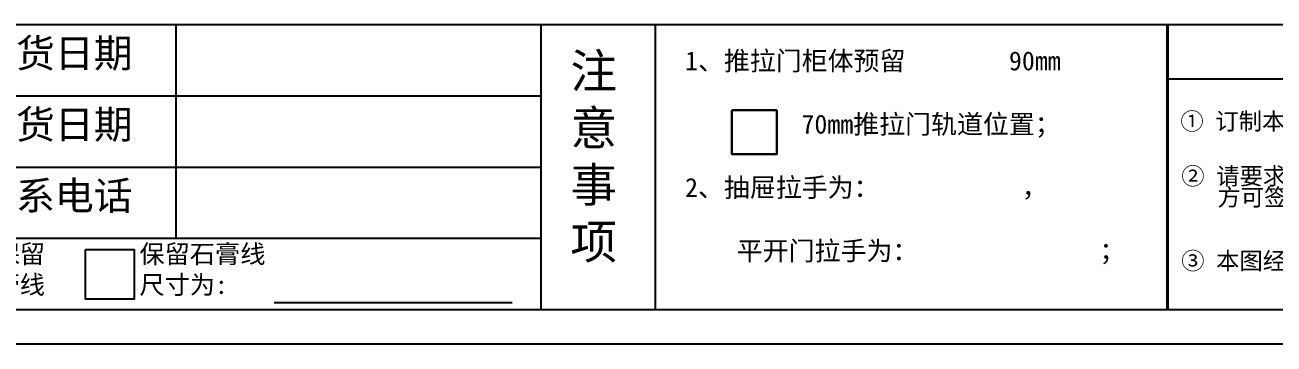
# Model space of a CAD drawing. Header units: millimetres. Extents: x 3255186 to 3429179, y -984851 to -941485.
# Drawn here: x 3260438 to 3263984, y -951735 to -950828 of the extents above; entities that cross this region are included whole.
import ezdxf

# ---------------------------------------------------------------- set-up
doc = ezdxf.new("R2010")
doc.units = ezdxf.units.MM
doc.layers.add('块', color=7, linetype='Continuous', lineweight=30)
doc.styles.add('ROMANS', font='romans')
doc.styles.get("Standard").update_dxf_attribs({"font": 'acaderef.shx', "bigfont": 'bigfont.shx'})
doc.styles.add('标注用字体', font='', dxfattribs={"height": 70})
doc.styles.get('标注用字体').set_extended_font_data('FangSong_GB2312')

# ---------------------------------------------------------------- blocks, each defined once
blk = doc.blocks.new('M')
for p, q in [((18476.9, 25243.5), (7346.3, 25243.5)), ((12384.8, 24481.6), (12384.8, 25243.5)), ((13685.1, 24227.6), (13685.1, 25243.5)), ((14091.4, 24227.6), (14091.4, 25243.5)), ((15913.1, 25243.5), (15913.1, 24232.1)), ((15916.5, 25243.5), (15916.5, 24232.1)), ((18476.9, 25050.4), (15913.1, 25050.4)), ((13685.1, 24989.5), (7346.3, 24989.5)), ((13685.1, 24735.5), (7346.3, 24735.5)), ((13685.1, 24481.6), (7346.3, 24481.6)), ((12734.2, 24254.4), (13581.4, 24254.4)), ((18476.9, 24227.6), (7346.3, 24227.6)), ((18598.8, 24105.7), (7224.4, 24105.7))]:
    blk.add_line(p, q)
at = {"lineweight": 25}
blk.add_lwpolyline([(12062.3, 24442.4), (12235.2, 24442.4), (12235.2, 24265.7), (12062.3, 24265.7)], close=True, dxfattribs=at)
at = {"layer": '块'}
blk.add_lwpolyline([(14364.3, 24939.1), (14524.1, 24939.1), (14524.1, 24782.6), (14364.3, 24782.6)], close=True, dxfattribs=at)
at = {"attachment_point": 1}
for s, insert, char_height, width in [('{\\fSimSun|b0|i0|c134|p54;订货日期}', (11675.6, 25193.5), 101.583, 567.915), ('{\\fSimHei|b0|i0|c134|p2;注意事项}', (13789, 25140.7), 121.899, 119.083), ('{\\fSimSun|b0|i0|c134|p54;交货日期}', (11675.6, 24939.6), 101.583, 567.915), ('{\\fSimSun|b0|i0|c134|p54;联系电话}', (11675.6, 24685.6), 101.583, 567.915), ('{\\fSimSun|b0|i0|c134|p54;不保留\\P\\fSimSun|b0|i0|c134|p2;石膏线}', (11648.1, 24460), 65.826, 645.458), ('{\\fSimSun|b0|i0|c134|p54;保留\\fSimSun|b0|i0|c134|p2;石膏线\\P尺寸为:}', (12253.8, 24460), 65.826, 645.458)]:
    blk.add_mtext(s, dxfattribs=dict(at, insert=insert, char_height=char_height, width=width))
at = {"insert": (14197.3, 25149.4), "char_height": 67.722, "width": 4207.93, "attachment_point": 1, "style": '标注用字体'}
blk.add_mtext('{\\fSimSun|b0|i0|c134|p2;1、推拉门柜体预留        90mm           \\P       \\P         70mm推拉门轨道位置；\\P\\P2、抽屉拉手为：\\L           \\l，\\P   \\P    平开门拉手为：\\L              \\l；\\P               }', dxfattribs=at)
at = {"char_height": 101.547, "attachment_point": 1, "style": 'ROMANS'}
for s, insert in [('{\\fSimSun|b0|i0|c134|p2;\\H0.8x;     \\H0.75x;    ① 订制本公司衣柜或推拉门金额不足2000元,需加收100元运费。\\P        }', (15519.2, 24930.5)), ('{\\fSimSun|b0|i0|c134|p2;\\P\\H0.6x;        \u3000 ② 请要求销售员充分讲解并完全理解设计意图,对本图确定无误}', (15508.4, 24904.2)), ('{\\fSimSun|b0|i0|c134|p2;\\P\\H0.6x;\\P           方可签字。}', (15637.5, 24930.5)), ('{\\fSimSun|b0|i0|c134|p2;\\P\\H0.6x;           ③ 本图经客户确认后,本公司不承担任何更改责任。}', (15508.4, 24602.2))]:
    blk.add_mtext(s, dxfattribs=dict(at, insert=insert))

msp = doc.modelspace()

# ---------------------------------------------------------------- block references
at = {"xscale": 0.7970586622832343, "yscale": 0.7970586624578573, "zscale": 0.7970586624}
msp.add_blockref('M', (3250996.2, -970948.5), dxfattribs=at)

doc.saveas('drawing.dxf')
